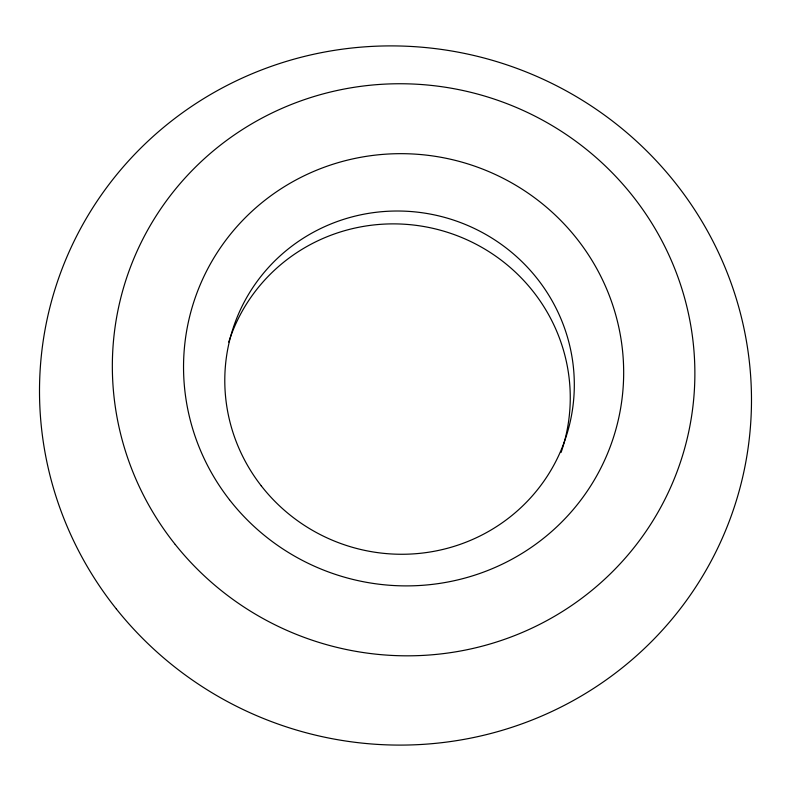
<?xml version="1.0" encoding="UTF-8"?>
<svg xmlns="http://www.w3.org/2000/svg" width="791" height="791" viewBox="0 0 791 791"><rect width="100%" height="100%" fill="white"/><g stroke="black" fill="none" stroke-linecap="round" stroke-linejoin="round"><path stroke-width="1.19" d="M228.747 342.068A175.098 171.271 17.5 0 1 449.575 232.989A175.098 171.271 17.5 0 1 561.096 452.412M175.216 544.445A291.839 285.462 17.5 0 0 674.347 478.624A291.839 285.462 17.5 0 0 361.26 86.278A291.839 285.462 17.5 0 0 175.216 544.445M229.439 499.704A220.501 215.676 17.5 0 0 607.181 454.39A220.501 215.676 17.5 0 0 374.202 155.254A220.501 215.676 17.5 0 0 229.439 499.704M116.356 608.971A356.692 348.89 17.5 0 0 726.395 528.536A356.692 348.89 17.5 0 0 343.739 48.993A356.692 348.89 17.5 0 0 116.356 608.971M261.238 485.812A175.098 171.271 17.5 0 0 561.215 449.832A175.098 171.271 17.5 0 0 376.209 212.275A175.098 171.271 17.5 0 0 261.238 485.812"/></g></svg>
